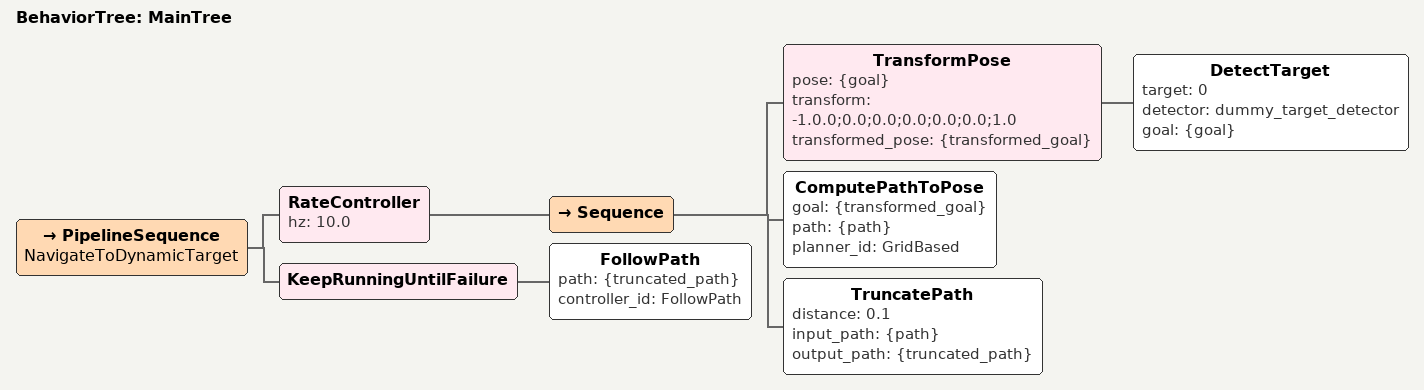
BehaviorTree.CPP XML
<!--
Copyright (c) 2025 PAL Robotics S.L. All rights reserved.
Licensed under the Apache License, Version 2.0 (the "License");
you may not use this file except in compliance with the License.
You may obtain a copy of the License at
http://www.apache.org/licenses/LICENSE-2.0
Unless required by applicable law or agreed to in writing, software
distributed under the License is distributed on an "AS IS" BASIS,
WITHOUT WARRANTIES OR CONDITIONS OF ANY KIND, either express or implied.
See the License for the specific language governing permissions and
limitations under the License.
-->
<!--
  This Behavior Tree continuously detects a dynamic target, transforms its pose,
  computes and truncates a path to it, and follows the updated path in real time.
-->
<root main_tree_to_execute="MainTree">
    <BehaviorTree ID="MainTree">
      <PipelineSequence name="NavigateToDynamicTarget">
        <RateController hz="10.0">
          <Sequence>
            <TransformPose pose="{goal}" transform="-1.0.0;0.0;0.0;0.0;0.0;0.0;1.0" transformed_pose="{transformed_goal}">
              <DetectTarget target="0" detector="dummy_target_detector" goal="{goal}"/>
           </TransformPose>
           <ComputePathToPose goal="{transformed_goal}" path="{path}" planner_id="GridBased"/>
           <TruncatePath distance="0.1" input_path="{path}" output_path="{truncated_path}"/>
          </Sequence>
        </RateController>
        <KeepRunningUntilFailure>
          <FollowPath path="{truncated_path}" controller_id="FollowPath"/>
        </KeepRunningUntilFailure>
      </PipelineSequence>
    </BehaviorTree>
  </root>
